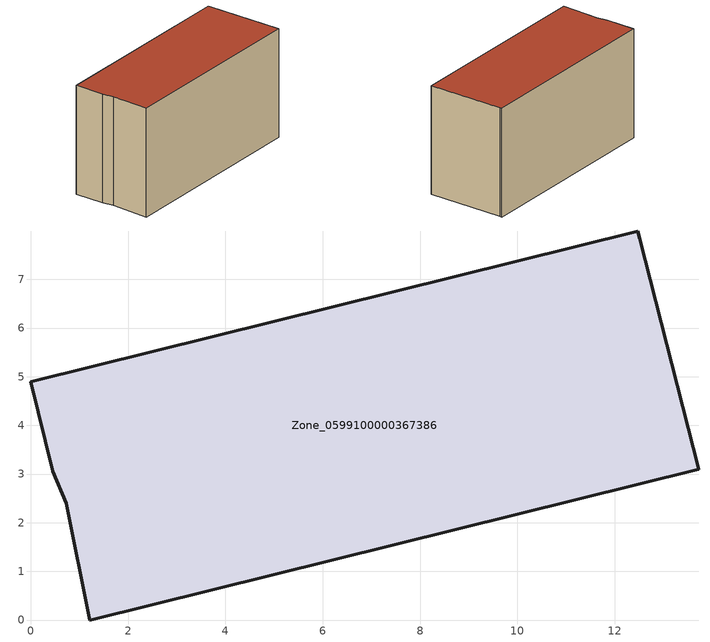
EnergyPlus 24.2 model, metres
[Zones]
Zone_0599100000367386
 floor ground (C_G): 0.46,3.05 0,4.89 12.48,8 12.51,7.84 13.73,3.1 1.21,0 0.72,2.4 z0
 wall outside (C_F): 0,4.89 0.46,3.05 0.72,2.4 1.21,0 13.73,3.1 12.51,7.84 12.48,8 0,4.89 z0:7.01
 roof outside (C_R): 12.51,7.84 12.48,8 0,4.89 0.46,3.05 0.72,2.4 1.21,0 13.73,3.1 z7.01
[BUILDING]
Pand.0599100000367386: North Axis=0; Terrain=City; Loads Convergence Tolerance Value=0.04; Temperature Convergence Tolerance Value=0.4; Solar Distribution=FullExterior; Maximum Number of Warmup Days=25; Minimum Number of Warmup Days=1
[Site:Location]
Rotterdam.The.Hague.AP_ZH_NLD Design_Conditions: Latitude=51.96; Longitude=4.45; Time Zone=1; Elevation=-4.5
[SITE:GROUNDTEMPERATURE:BUILDINGSURFACE]
18, 18, 18, 18, 18, 18, 18, 18, 18, 18, 18, 18
[MATERIAL] Thermal Absorptance=0.9; Solar Absorptance=0.7; Visible Absorptance=0.7
Name | Roughness | Thickness | Conductivity | Density | Specific Heat
G.TC.1992-2005 | MediumSmooth | 0.15 | 0.06 | 540 | 1210
F.TC.1992-2005 | Rough | 0.3 | 0.12 | 1920 | 840
R.TC.1992-2005 | MediumRough | 0.2 | 0.08 | 1500 | 1000
[CONSTRUCTION]
C_G: G.TC.1992-2005
C_F: F.TC.1992-2005
C_R: R.TC.1992-2005
[ZONE]
Zone_0599100000367386: Type=1; Multiplier=1; Ceiling Height=Autocalculate; Volume=Autocalculate; Floor Area=autocalculate; Part of Total Floor Area=Yes
[ZONEINFILTRATION:DESIGNFLOWRATE]
Infil_Zone_0599100000367386: Zone or ZoneList or Space or SpaceList=Zone_0599100000367386; Schedule=AlwaysOn; Design Flow Rate Calculation Method=Flow/Area; Flow Rate per Floor Area=0.0015; Constant Term Coefficient=1; Temperature Term Coefficient=0; Velocity Term Coefficient=0; Velocity Squared Term Coefficient=0
[HVACTEMPLATE:ZONE:IDEALLOADSAIRSYSTEM]
Zone_0599100000367386: Maximum Heating Supply Air Temperature=50; Minimum Cooling Supply Air Temperature=13; Maximum Heating Supply Air Humidity Ratio=0.0156; Minimum Cooling Supply Air Humidity Ratio=0.0077; Heating Limit=NoLimit; Cooling Limit=NoLimit; Dehumidification Control Type=ConstantSensibleHeatRatio; Cooling Sensible Heat Ratio=0.7; Dehumidification Setpoint=60; Humidification Control Type=None; Humidification Setpoint=30; Outdoor Air Method=None; Outdoor Air Flow Rate per Person=0.00944; Outdoor Air Flow Rate per Zone Floor Area=0; Outdoor Air Flow Rate per Zone=0; Demand Controlled Ventilation Type=None; Outdoor Air Economizer Type=NoEconomizer; Heat Recovery Type=None; Sensible Heat Recovery Effectiveness=0.7; Latent Heat Recovery Effectiveness=0.65
[ZONECONTROL:THERMOSTAT]
ThermostatControl_Zone_0599100000367386: Zone or ZoneList=Zone_0599100000367386; Control Type Schedule=DualSetpointControlType; Control 1=Thermostat_Zone_0599100000367386; Temperature Difference Between Cutout And Setpoint=0
[THERMOSTATSETPOINT:DUALSETPOINT]
Thermostat_Zone_0599100000367386: Heating Setpoint Temperature Schedule=HeatingSetpoint_Zone_0599100000367386; Cooling Setpoint Temperature Schedule=CoolingSetpoint_Zone_0599100000367386
[SCHEDULE:COMPACT]
HeatingSetpoint_Zone_0599100000367386: Through: 12/31, For: AllDays, Until: 24:00, 21
CoolingSetpoint_Zone_0599100000367386: Through: 12/31, For: AllDays, Until: 24:00, 24
DualSetpointControlType: Through: 12/31, For: AllDays, Until: 24:00, 4
AlwaysOn: Through: 12/31, For: AllDays, Until: 24:00, 1
